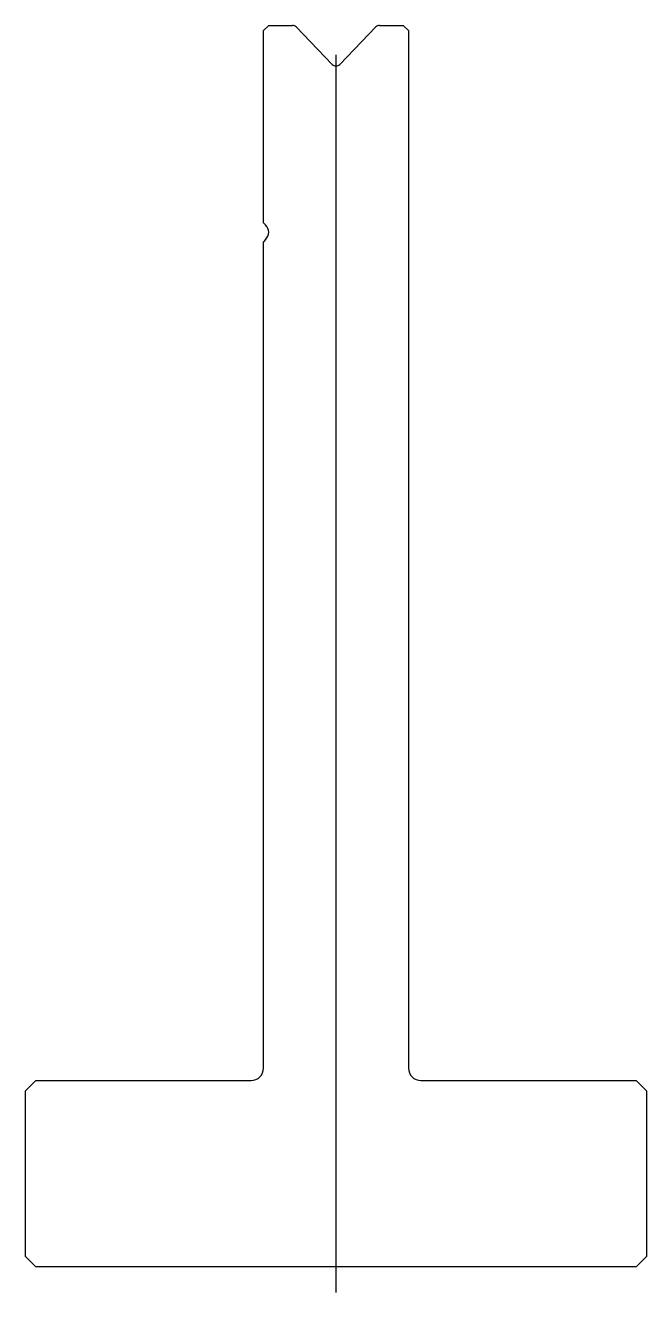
# Model space of a CAD drawing. Header units: metres. Extents: x -26 to 34, y -67 to 55.
import ezdxf

# ---------------------------------------------------------------- set-up
doc = ezdxf.new("R2010")
doc.units = ezdxf.units.M

msp = doc.modelspace()

# ---------------------------------------------------------------- linework, layer by layer
for p, q in [((-2.633383, 55.438934), (-3.133383, 54.938934)), ((-2.633383, 55.438934), (-0.34562, 55.438934)), ((0.01405, 55.286263), (3.506947, 51.669262)), ((4.226287, 51.669262), (7.719185, 55.286263)), ((8.078855, 55.438934), (10.366617, 55.438934)), ((10.866617, 54.938934), (10.366617, 55.438934)), ((-3.133383, 36.353147), (-3.133383, 54.938934)), ((10.866617, 54.938934), (10.866617, -45.361066)), ((3.866617, -67.061066), (3.866617, 52.591832)), ((-3.133383, 36.353147), (-2.926276, 36.146041)), ((-2.926276, 34.731827), (-3.133383, 34.52472)), ((-3.133383, -45.361066), (-3.133383, 34.52472)), ((-25.133383, -46.561066), (-26.133383, -47.561066)), ((-26.133383, -63.561066), (-26.133383, -47.561066)), ((-25.133383, -46.561066), (-4.333383, -46.561066)), ((12.066617, -46.561066), (32.866617, -46.561066)), ((33.866617, -47.561066), (32.866617, -46.561066)), ((33.866617, -47.561066), (33.866617, -63.561066)), ((-26.133383, -63.561066), (-25.133383, -64.561066)), ((32.866617, -64.561066), (33.866617, -63.561066)), ((32.866617, -64.561066), (-25.133383, -64.561066))]:
    msp.add_line(p, q)
for centre, radius, start, end in [((-0.34562, 54.938934), 0.5, 44, 90), ((8.078855, 54.938934), 0.5, 90, 136), ((3.866617, 52.016591), 0.5, 224, 316), ((-3.633383, 35.438934), 1, 315, 45), ((-4.333383, -45.361066), 1.2, 270, 360), ((12.066617, -45.361066), 1.2, 180, 270)]:
    msp.add_arc(centre, radius, start, end)

doc.saveas('drawing.dxf')
